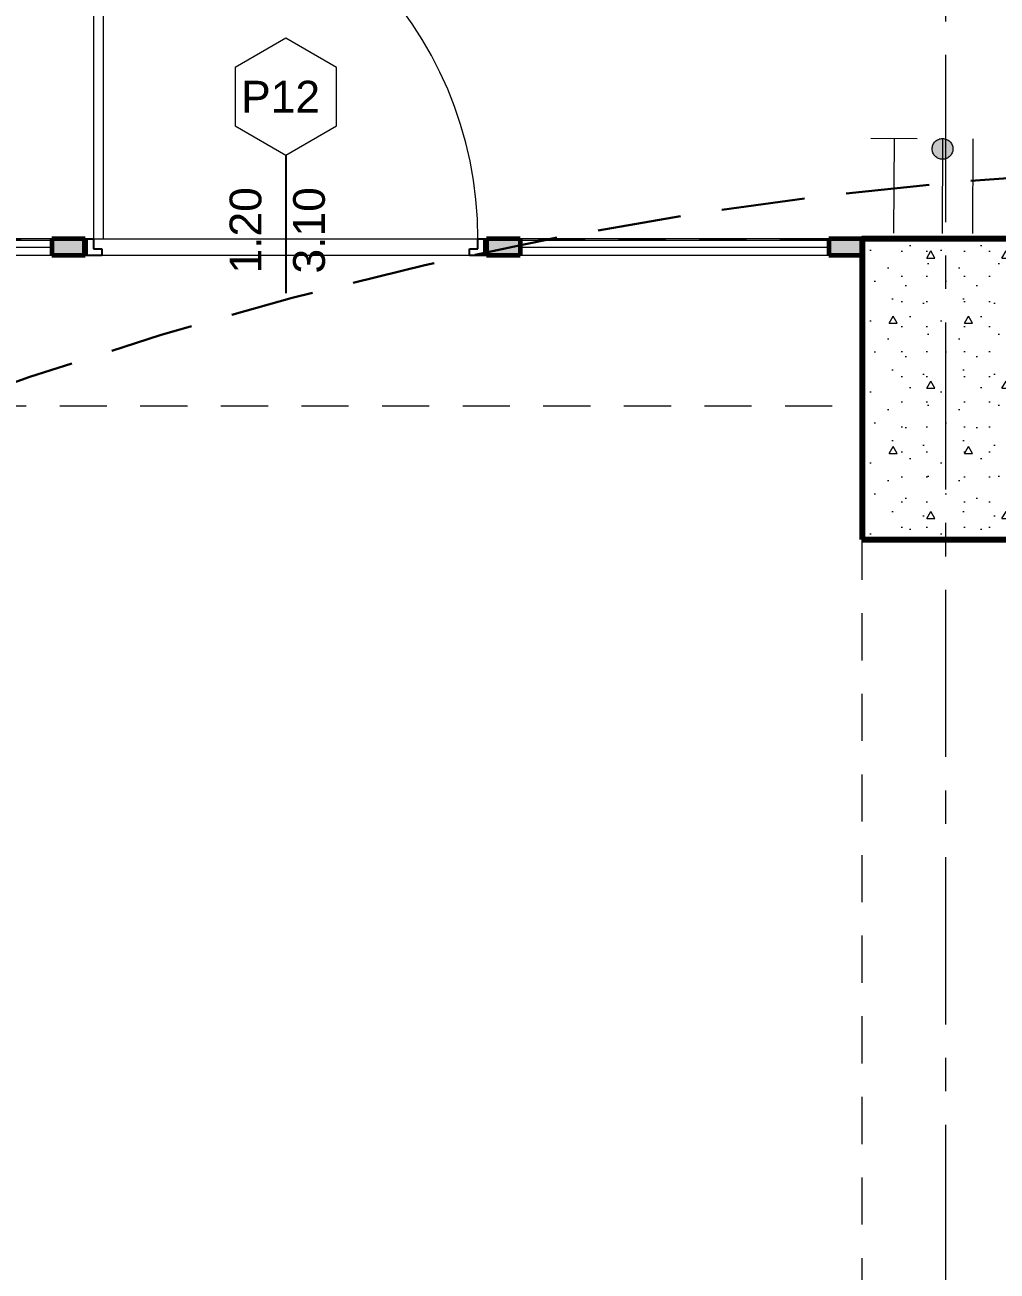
# Model space of a CAD drawing. Header units: inches. Extents: x -19 to 5698, y -728 to 92.
# Drawn here: x 305.065 to 307.973, y 14.312 to 18.04 of the extents above; entities that cross this region are included whole.
import ezdxf

# ---------------------------------------------------------------- set-up
doc = ezdxf.new("R2010")
doc.units = ezdxf.units.IN
doc.header["$MEASUREMENT"] = 0
doc.set_wipeout_variables(frame=1)
for name, pattern in [('HIDDEN', [0.375, 0.25, -0.125]), ('Hidden Line', [0.195611, 0.141111, -0.0545]), ('Punto & Raya', [0.65, 0.5, -0.075, 0, -0.075]), ('RAYITAS', [0.375, 0.25, -0.125]), ('Wipeout_Contour', [1, 0, -1])]:
    doc.linetypes.add(name, pattern=pattern)
for name, color, linetype, lineweight in [('00 conduct tomacorr', 120, 'HIDDEN', 30), ('T-TECHO-E', 150, 'Continuous', 20), ('TOMACORRIENTE', 22, 'RAYITAS', 9)]:
    doc.layers.add(name, color=color, linetype=linetype, lineweight=lineweight)
for name, color, linetype in [('02 _ ARQ _ ALB _ Ejes Generales', 251, 'Continuous'), ('02 _ ARQ _ ALB _ Muros Interiores', 7, 'Continuous'), ('02 _ ARQ _ ZON _ Espacio.3D', 7, 'Continuous'), ('08 _ STR _ EXT _ 06 Columnas', 7, 'Continuous'), ('08 _ STR _ EXT _ 09 Vigas', 251, 'Continuous'), ('Acabado - Muros', 7, 'Continuous')]:
    doc.layers.add(name, color=color, linetype=linetype)
doc.styles.add('Estilo_Generado_4', font='swisse.ttf')

# ---------------------------------------------------------------- blocks, each defined once
blk = doc.blocks.new('a')
at = {"layer": 'TOMACORRIENTE', "ltscale": 0.05}
h = blk.add_hatch(color=4, dxfattribs=at)
edge = h.paths.add_edge_path()
edge.add_arc((0, 0.0752), 0.0211, 0, 360)
at = {"layer": 'TOMACORRIENTE', "color": 4}
for p, q in [((-0.1455, 0.0963), (-0.0515, 0.0963)), ((-0.0985, 0.0963), (-0.0985, -0.0966)), ((0, 0.0963), (0, -0.0963)), ((0.0623, -0.0963), (0.0623, 0.0963))]:
    blk.add_line(p, q, dxfattribs=at)
blk.add_circle((0, 0.0752), 0.0211, dxfattribs=at)
blk = doc.blocks.new('CABLE 3FACE')
at = {"layer": 'T-TECHO-E', "rotation": 59.94170052614085}
blk.add_blockref('a', (0, 0), dxfattribs=at)

msp = doc.modelspace()

# ---------------------------------------------------------------- hatches: boundary and pattern name
at = {"layer": '08 _ STR _ EXT _ 06 Columnas', "linetype": 'Continuous', "lineweight": 9}
h = msp.add_hatch(dxfattribs=at)
h.set_pattern_fill('HORMIGÓN_EN_MASA_0002', style=0, pattern_type=2)
h.set_pattern_definition([(0, (277.50006, 1e-08), (0, 0.3897114), [0.024375, -0.200625]), (0, (277.61256, 0.19486), (0, 0.3897114), [0.024375, -0.200625]), (60, (277.50006, 1e-08), (-0.3375, 0.1948557), [0.024375, -0.200625]), (60, (277.72506, 1e-08), (-0.3375, 0.1948557), [0.024375, -0.200625]), (120, (277.52444, 1e-08), (0.3375, 0.1948557), [0.024375, -0.200625]), (120, (277.74944, 1e-08), (0.3375, 0.1948557), [0.024375, -0.200625]), (0, (277.50006, 0.0375), (0, 0.075), [0, -0.075, 0, -0.1125]), (45, (277.53756, 0.0375), (-0.05303301, 0.05303301), [0, -0.05625, 0, -0.09375])])
h.paths.add_polyline_path([(307.57, 16.5), (308.07, 16.5), (308.07, 17.4), (307.57, 17.4)])

# ---------------------------------------------------------------- linework, layer by layer
at = {"layer": '02 _ ARQ _ ALB _ Ejes Generales', "color": 251, "linetype": 'Punto & Raya', "lineweight": 13, "true_color": 0x636466}
msp.add_line((307.82, 3.05), (307.82, 44.9), dxfattribs=at)
at = {"layer": '02 _ ARQ _ ALB _ Muros Interiores', "color": 165, "linetype": 'Continuous', "lineweight": 15}
for p, q in [((305.27, 18.55), (305.27, 17.4)), ((305.3, 17.4), (305.3, 18.55)), ((305.27, 17.4), (305.3, 17.4))]:
    msp.add_line(p, q, dxfattribs=at)
at = {"layer": '02 _ ARQ _ ALB _ Muros Interiores', "color": 152, "linetype": 'Continuous', "lineweight": 25}
msp.add_line((305.845, 17.65), (305.845, 17.2375), dxfattribs=at)
at = {"layer": '02 _ ARQ _ ALB _ Muros Interiores', "color": 7, "linetype": 'Continuous', "lineweight": 80}
for p, q in [((305.245, 17.35), (305.245, 17.4)), ((305.245, 17.35), (305.245, 17.4)), ((305.245, 17.35), (305.245, 17.4)), ((306.445, 17.35), (306.445, 17.4)), ((306.445, 17.35), (306.445, 17.4)), ((306.445, 17.35), (306.445, 17.4))]:
    msp.add_line(p, q, dxfattribs=at)
at = {"layer": '02 _ ARQ _ ALB _ Muros Interiores', "color": 165, "linetype": 'Continuous', "lineweight": 25}
for p, q in [((305.245, 17.35), (305.245, 17.4)), ((305.245, 17.4), (305.27, 17.4)), ((305.27, 17.4), (305.27, 17.37)), ((305.27, 17.37), (305.295, 17.37)), ((305.295, 17.37), (305.295, 17.35)), ((306.395, 17.35), (306.395, 17.37)), ((306.395, 17.37), (306.42, 17.37)), ((306.42, 17.37), (306.42, 17.4)), ((306.42, 17.4), (306.445, 17.4)), ((306.445, 17.4), (306.445, 17.35)), ((305.295, 17.35), (305.245, 17.35)), ((306.445, 17.35), (306.395, 17.35))]:
    msp.add_line(p, q, dxfattribs=at)
at = {"layer": '02 _ ARQ _ ALB _ Muros Interiores', "color": 251, "linetype": 'Continuous', "lineweight": 13, "flags": 128}
msp.add_lwpolyline([(305.845, 18), (305.6935, 17.9125), (305.6935, 17.7375), (305.845, 17.65), (305.9966, 17.7375), (305.9966, 17.9125)], close=True, dxfattribs=at)
at = {"layer": '02 _ ARQ _ ALB _ Muros Interiores', "color": 165, "linetype": 'Continuous', "lineweight": 15}
msp.add_arc((305.27, 17.4), 1.15, 0, 90, dxfattribs=at)
at = {"layer": '02 _ ARQ _ ZON _ Espacio.3D', "color": 254, "linetype": 'Continuous', "lineweight": 0, "flags": 128}
for points in [[(297.5701, 17.4), (322.07, 17.4)], [(308.07, 16.5), (307.57, 16.5), (307.57, 17.35), (303.045, 17.35), (303.044, 7.7), (306.9526, 7.7), (306.9514, 7.3505), (307.57, 7.3505), (307.57, 8.1), (308.07, 8.1)]]:
    msp.add_lwpolyline(points, dxfattribs=at)
at = {"layer": '08 _ STR _ EXT _ 06 Columnas', "color": 7, "linetype": 'Continuous', "lineweight": 80, "flags": 128}
msp.add_lwpolyline([(307.57, 16.5), (308.07, 16.5), (308.07, 17.4), (307.57, 17.4)], close=True, dxfattribs=at)
at = {"layer": '08 _ STR _ EXT _ 09 Vigas', "color": 251, "linetype": 'Hidden Line', "lineweight": 13, "true_color": 0x636466}
for p, q in [((308.07, 17.4), (307.57, 17.4)), ((301.07, 16.9), (307.57, 16.9)), ((307.57, 7.7), (307.57, 16.9))]:
    msp.add_line(p, q, dxfattribs=at)
at = {"layer": 'Acabado - Muros', "color": 7, "linetype": 'Continuous', "lineweight": 60}
for p, q in [((305.245, 17.4), (305.245, 17.35)), ((306.446, 17.4), (306.446, 17.35)), ((307.57, 17.4), (307.57, 17.35))]:
    msp.add_line(p, q, dxfattribs=at)

# ---------------------------------------------------------------- texts
at = {"layer": '02 _ ARQ _ ALB _ Muros Interiores', "color": 5, "lineweight": 25, "insert": (305.7117, 17.7775), "char_height": 0.095, "attachment_point": 7, "style": 'Estilo_Generado_4'}
msp.add_mtext('\\A1;{\\pql;\\pt0;\\fSwis721 Ex BT|b0|i0|c0|p34;P12\\fSwis721 Ex BT|b0|i0|c0|p34;\\fSwis721 Ex BT|b0|i0|c0|p34;\\fSwis721 Ex BT|b0|i0|c0|p34;}', dxfattribs=at)
at = {"layer": '02 _ ARQ _ ALB _ Muros Interiores', "color": 5, "lineweight": 25, "char_height": 0.095, "attachment_point": 7, "rotation": 90, "style": 'Estilo_Generado_4'}
for s, insert in [('\\A1;{\\pql;\\pt0;\\fSwis721 Ex BT|b0|i0|c0|p34;1.20\\fSwis721 Ex BT|b0|i0|c0|p34;\\A1{\\H.66x;\\S^  ;}\\fSwis721 Ex BT|b0|i0|c0|p34;\\fSwis721 Ex BT|b0|i0|c0|p34;}', (305.8, 17.296)), ('\\A1;{\\pql;\\pt0;\\fSwis721 Ex BT|b0|i0|c0|p34;3.10\\fSwis721 Ex BT|b0|i0|c0|p34;\\A1{\\H.66x;\\S^  ;}\\fSwis721 Ex BT|b0|i0|c0|p34;\\fSwis721 Ex BT|b0|i0|c0|p34;}', (305.99, 17.296))]:
    msp.add_mtext(s, dxfattribs=dict(at, insert=insert))

# ---------------------------------------------------------------- next in the draw order: wipeouts: each hides what was drawn before it
at = {"color": 254, "linetype": 'Wipeout_Contour', "lineweight": 0, "ltscale": 14633.564817}
msp.add_wipeout([(303.474, 17.367), (303.4575, 17.367), (303.4575, 17.35), (305.145, 17.35), (305.145, 17.4), (303.474, 17.4)], dxfattribs=at).dxf.layer = 'Acabado - Muros'
at = {"color": 254, "linetype": 'Wipeout_Contour', "lineweight": 0, "ltscale": 9766.987678}
msp.add_wipeout([(306.546, 17.4), (306.546, 17.35), (307.47, 17.35), (307.47, 17.4)], dxfattribs=at).dxf.layer = 'Acabado - Muros'

# ---------------------------------------------------------------- next in the draw order: linework, layer by layer
at = {"layer": 'Acabado - Muros', "color": 7, "linetype": 'Continuous', "lineweight": 60}
for p, q in [((305.245, 17.35), (305.145, 17.35)), ((306.546, 17.35), (306.446, 17.35)), ((307.57, 17.35), (307.47, 17.35))]:
    msp.add_line(p, q, dxfattribs=at)
at = {"layer": 'Acabado - Muros', "color": 251, "linetype": 'Continuous', "lineweight": 13, "flags": 128}
for points in [[(305.145, 17.4), (303.474, 17.4)], [(307.47, 17.4), (306.546, 17.4)], [(305.145, 17.35), (303.4575, 17.35), (301.77, 17.35)], [(307.47, 17.35), (306.546, 17.35)]]:
    msp.add_lwpolyline(points, dxfattribs=at)

# ---------------------------------------------------------------- next in the draw order: wipeouts: each hides what was drawn before it
at = {"color": 254, "linetype": 'Wipeout_Contour', "lineweight": 0, "ltscale": 9756.194168}
msp.add_wipeout([(303.474, 17.395), (303.474, 17.375), (305.145, 17.375), (305.145, 17.395)], dxfattribs=at).dxf.layer = 'Acabado - Muros'
at = {"color": 254, "linetype": 'Wipeout_Contour', "lineweight": 0, "ltscale": 9766.987962}
msp.add_wipeout([(306.546, 17.395), (306.546, 17.375), (307.47, 17.375), (307.47, 17.395)], dxfattribs=at).dxf.layer = 'Acabado - Muros'

# ---------------------------------------------------------------- next in the draw order: hatches: boundary and pattern name
at = {"layer": 'Acabado - Muros', "linetype": 'Continuous', "lineweight": 0}
for points in [[(305.145, 17.4), (305.145, 17.35), (305.245, 17.35), (305.245, 17.4)], [(306.546, 17.4), (306.446, 17.4), (306.446, 17.35), (306.546, 17.35)], [(307.47, 17.4), (307.47, 17.35), (307.57, 17.35), (307.57, 17.4)]]:
    msp.add_hatch(color=254, dxfattribs=at).paths.add_polyline_path(points)

# ---------------------------------------------------------------- next in the draw order: linework, layer by layer
at = {"layer": '00 conduct tomacorr'}
for centre, radius, start, end in [((306.1801, 5.9324, -0.0007), 12.4902, 66.6543, 103.39564), ((308.884, 5.7845, -0.0007), 11.8306, 79.05804, 110.75109)]:
    msp.add_arc(centre, radius, start, end, dxfattribs=at)
at = {"layer": '08 _ STR _ EXT _ 09 Vigas', "color": 251, "linetype": 'Hidden Line', "lineweight": 13, "true_color": 0x636466}
msp.add_line((287.07, 17.4), (307.57, 17.4), dxfattribs=at)
at = {"layer": 'Acabado - Muros', "color": 7, "linetype": 'Continuous', "lineweight": 60}
for p, q in [((305.145, 17.4), (305.145, 17.35)), ((305.245, 17.4), (305.145, 17.4)), ((306.546, 17.4), (306.446, 17.4)), ((306.546, 17.4), (306.546, 17.35)), ((307.47, 17.4), (307.47, 17.35)), ((307.57, 17.4), (307.47, 17.4))]:
    msp.add_line(p, q, dxfattribs=at)
at = {"layer": 'Acabado - Muros', "color": 7, "linetype": 'Continuous', "lineweight": 13, "flags": 128}
for points in [[(303.474, 17.395), (303.474, 17.375), (305.145, 17.375), (305.145, 17.395)], [(306.546, 17.395), (306.546, 17.375), (307.47, 17.375), (307.47, 17.395)]]:
    msp.add_lwpolyline(points, close=True, dxfattribs=at)

# ---------------------------------------------------------------- next in the draw order: block references
at = {"layer": '00 conduct tomacorr', "xscale": 1.47256122672843, "yscale": 1.47256122672843, "zscale": 1.47256122672843, "rotation": 299.7894777823319}
msp.add_blockref('CABLE 3FACE', (307.8094, 17.558, -0.0007), dxfattribs=at)

doc.saveas('drawing.dxf')
